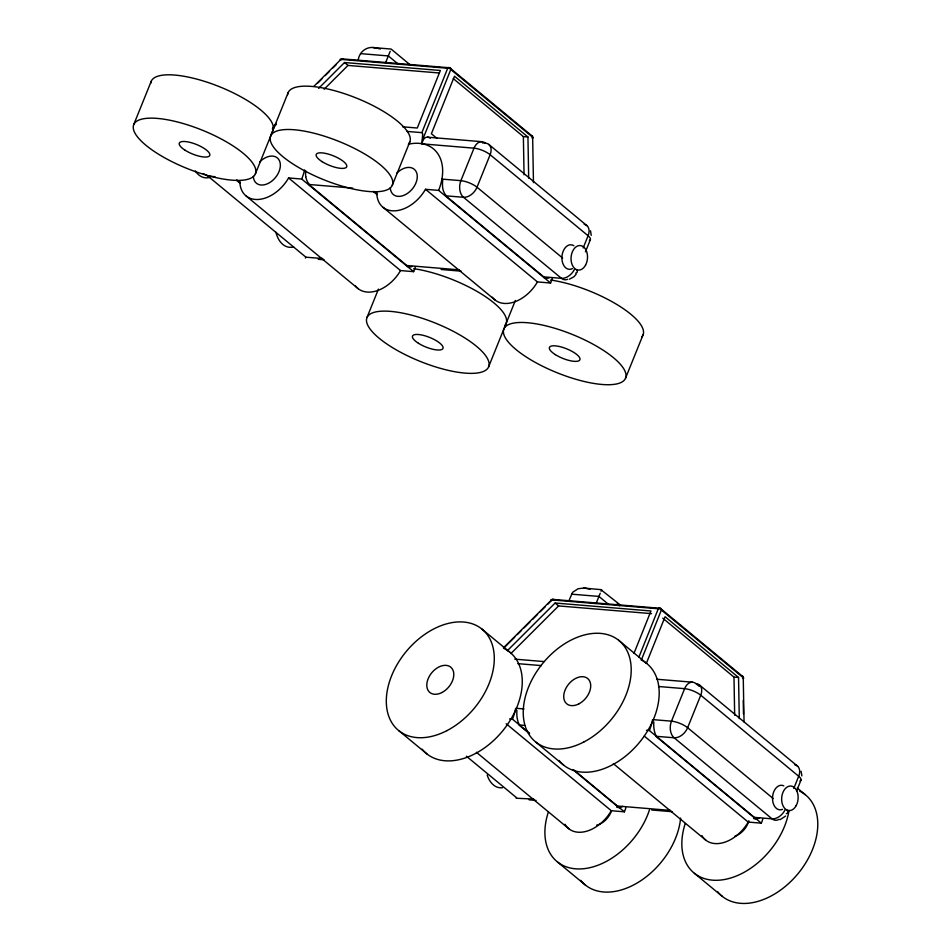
<?xml version="1.0" encoding="UTF-8"?>
<svg xmlns="http://www.w3.org/2000/svg" width="951" height="951" viewBox="0 0 951 951"><rect width="100%" height="100%" fill="white"/><g stroke="black" fill="none" stroke-linecap="round" stroke-linejoin="round"><path stroke-width="1.43" d="M408.348 144.243A49.928 33.701 -50.4 0 1 419.355 143.363L421.875 143.684L422.696 134.246M305.426 258.09L305.842 257.198L322.829 258.553M516.179 798.222L533.773 799.09M601.056 591.177L601.638 589.691L583.617 588.063L578.089 588.752L572.633 592.295L568.829 600.937M390.207 51.271L385.607 62.707M422.434 140.225L450.798 69.506A2.461 1.664 -50.4 0 0 449.668 67.783L342.883 58.938A2.461 1.64 -85.3 0 0 340.91 59.39L313.961 86.268M600.224 593.258L596.218 603.207M633.937 653.456L650.971 610.982L555.122 603.029L507.358 650.674M638.929 657.046L658.306 608.747A2.461 1.64 -85.3 0 1 660.279 608.295L742.137 676.018A2.461 1.664 -50.4 0 1 743.254 677.73L744.051 721.964M641.901 658.627L661.397 610.007A2.461 1.664 -50.4 0 0 660.279 608.295L553.494 599.439A2.461 1.64 -85.3 0 0 551.521 599.903L503.4 647.893M646.395 663.287L665.082 616.712L738.547 677.492L739.284 718.599M133.734 124.581L151.245 81.251M270.655 135.934L288.165 92.604M255.355 173.95A65.631 20.613 22 0 0 171.097 120.492A65.631 20.613 22 0 0 157.177 153.361A65.631 20.613 22 0 0 255.355 173.95L272.866 130.62A65.631 20.613 22 0 0 216.935 85.709A65.631 20.613 22 0 0 150.733 83.343M358.218 60.436C358.848 52.293 366.254 46.361 374.112 47.609M392.276 185.302A65.631 20.613 22 0 0 308.029 131.844A65.631 20.613 22 0 0 294.097 164.713A65.631 20.613 22 0 0 392.276 185.302L409.786 141.972M366.955 317.551L378.45 289.116M488.588 366.92A65.631 20.613 22 0 0 404.33 313.461A65.631 20.613 22 0 0 390.409 346.33A65.631 20.613 22 0 0 488.588 366.92L515.371 300.468M583.165 247.949L588.098 235.765A12.304 8.309 -50.4 0 0 584.14 224.281M585.447 251.825L590.369 239.628M625.508 378.272A65.631 20.613 22 0 0 541.25 324.814A65.631 20.613 22 0 0 527.33 357.683A65.631 20.613 22 0 0 625.508 378.272L643.019 334.942M793.776 788.45L798.697 776.266A12.304 8.309 -50.4 0 0 794.751 764.782M796.605 790.97L800.98 780.141M601.424 590.107L620.92 605.466M272.45 128.456L276.265 123.297M576.128 274.257L573.928 276.765L569.447 279.178M785.669 816.029L780.058 819.679M272.866 127.838L276.254 124.462M317.67 83.129L321.902 78.921M325.278 75.545L329.51 71.325M332.886 67.949L336.274 64.573M318.561 88.431L344.512 62.528L440.361 70.481L417.287 128.016L402.594 126.804M324.136 89.251L348.007 65.429L439.433 73.001M504.612 647.251L507.989 643.875M508.833 643.031L514.753 637.134M517.285 634.602L521.517 630.382M524.049 627.85L529.969 621.954M532.512 619.422L537.577 614.358M540.12 611.826L545.185 606.774M547.728 604.242L551.105 600.866A2.461 0.725 45.1 0 1 551.521 599.903L658.306 608.747A2.461 1.593 21.9 0 1 661.397 610.007L743.254 677.73A2.461 0.713 -1 0 1 743.147 678.61M510.865 653.575L558.617 605.93L651.518 613.633M583.617 588.063L584.722 588.122M373.018 47.562L391.075 49.048L410.309 64.965M360.952 53.66L388.341 55.931L398.505 64.335M453.294 78.636L523.371 136.611L527.936 136.992L528.685 178.099M407.171 131.428L421.864 132.653L447.695 68.246A2.461 1.64 -85.3 0 1 449.668 67.783L531.526 135.506A2.461 1.664 -50.4 0 1 532.643 137.229L533.463 182.651M481.681 141.675L427.593 137.182M482.43 142.876L485.39 143.126A12.304 8.309 -50.4 0 1 490.134 154.716L588.098 235.765A12.304 3.863 22 0 1 589.37 240.496M421.852 143.839L474.014 148.166A12.304 3.863 22 0 1 490.134 154.716L477.01 187.216A12.304 8.309 -50.4 0 1 463.506 197.285L445.769 195.823L543.722 276.86L561.459 278.334A12.304 8.214 -85.3 0 0 567.688 279.261M441.93 179.097L460.878 180.666A12.304 3.863 22 0 1 477.01 187.216L562.671 258.078M239.866 180.952A32.821 22.146 -50.4 0 0 258.292 199.472A32.821 22.146 -50.4 0 0 288.581 177.956L301.705 179.038L413.649 271.665A49.928 33.701 -50.4 0 0 415.373 266.827M376.786 192.304A32.821 22.146 -50.4 0 0 395.212 210.813A32.821 22.146 -50.4 0 0 425.501 189.297L438.625 190.39L550.581 283.018A49.928 33.701 -50.4 0 0 552.305 278.179M203.181 173.569L207.912 176.101L214.985 176.684M352.69 188.108L308.849 184.47L406.802 265.519L459.416 269.882M441.109 269.49L461.211 271.166M318.228 259.302L324.077 259.789M355.412 285.859A32.821 22.146 -50.4 0 0 400.526 270.571L413.649 271.665M492.333 297.211A32.821 22.146 -50.4 0 0 537.446 281.924L550.581 283.018M571.563 594.161L598.952 596.432L607.974 603.909M662.776 618.198L733.982 677.112L738.547 677.492M514.788 659.15L544.162 661.587M517.855 663.655L541.369 665.593M657.034 679.264L692.292 682.176M658.544 686.503L684.625 688.667A12.304 3.863 22 0 1 700.744 695.217L798.697 776.266A12.304 3.863 22 0 1 799.981 780.997M516.619 708.329L523.977 708.935M653.468 719.669L671.489 721.167A12.304 3.863 22 0 1 687.621 727.717L773.27 798.59M509.546 718.944L512.458 719.182L529.588 733.364M646.466 730.285L649.378 730.534L761.335 823.162A49.928 33.701 -50.4 0 0 762.773 819.191M524.738 725.411L518.925 724.924L529.422 733.613M670.621 810.43L616.89 805.972L573.156 769.787M529.065 799.827L536.091 800.421M651.72 809.99L672.428 811.726M565.049 824.291A32.821 22.146 -50.4 0 0 611.279 810.716L624.403 811.809A49.928 33.701 -50.4 0 0 625.853 807.839M701.969 835.644A32.821 22.146 -50.4 0 0 748.199 822.068L761.335 823.162M374.302 47.633L380.471 49M584.913 588.134L590.084 589.168M527.936 136.992L454.471 76.199L431.385 133.746L437.091 138.466M488.778 144.421L587.04 225.732M344.512 62.528L348.007 65.429M425.501 189.297L537.446 281.924M373.743 191.365L376.798 193.897M373.695 191.805L377.119 194.646M383.146 207.425L495.102 300.041M288.581 177.956L400.526 270.571M236.811 180.012L239.878 182.544M236.763 180.464L240.199 183.293M246.226 196.072L358.17 288.7M207.912 176.101L305.865 257.15M617.187 603.861L619.47 605.751M699.389 684.922L797.651 766.233M779.119 819.322A12.304 8.214 -85.3 0 1 772.069 818.835L674.116 737.786A12.304 8.214 -85.3 0 1 671.489 721.167L684.625 688.667A12.304 8.214 -85.3 0 1 696.001 683.626L699.413 686.456M618.625 640.249L646.609 663.406M797.366 788.141L805.2 794.62M555.122 603.029L558.617 605.93M644.255 736.062L748.199 822.068M481.693 628.896L509.688 652.053M613.324 763.629L705.856 840.185M574.142 770.215L624.403 811.809M535.817 742.089L563.8 765.246M694.408 873.315L722.391 896.472M506.182 723.759L611.279 810.716M476.403 752.277L568.924 828.832M466.359 756.188L516.476 797.651M398.885 730.737L426.88 753.893M557.488 861.963L585.471 885.119M801.122 771.285L801.848 775.873M590.523 230.784L591.237 235.373M743.242 700.471L743.48 714.07M733.982 677.112L734.671 715.283M523.371 136.611L524.06 174.782M293.574 246.88A24.607 16.44 -85.3 0 1 275.945 232.282M209.612 177.409A24.607 16.44 -85.3 0 1 195.324 170.942M572.478 268.574A12.304 8.214 -85.3 0 1 561.934 256.758A12.304 8.214 -85.3 0 1 573.881 245.738M272.462 129.027A12.565 9.153 -63.9 0 1 274.375 127.256M485.39 143.126A12.304 8.214 -85.3 0 0 474.014 148.166L460.878 180.666A12.304 8.214 -85.3 0 0 463.506 197.285L561.459 278.334A12.304 8.309 -50.4 0 0 574.535 269.228M445.936 195.324A12.268 7.026 87.6 0 1 442.726 188.191A12.22 4.458 88 0 1 442.75 180.084M423.278 143.958A49.928 33.701 -50.4 0 1 438.625 190.39M576.532 269.822A12.304 3.863 22 0 1 575.7 273.163M422.03 143.803A12.565 6.942 77.6 0 1 430.351 138.216M531.526 135.506A2.461 1.64 -85.3 0 1 532.239 138.192A2.461 0.713 -1 0 0 532.643 137.229L450.798 69.506A2.461 1.593 21.9 0 0 447.695 68.246L340.91 59.39A2.461 0.725 45.1 0 0 340.494 60.365A2.461 1.664 -50.4 0 1 342.883 58.938M422.185 132.748A3.697 2.496 -50.4 0 1 422.541 134.186M304.57 169.92A49.928 33.701 -50.4 0 1 301.705 179.038M259.861 161.801A16.405 11.067 -50.4 0 1 279.428 160.671A16.405 11.067 -50.4 0 1 269.561 182.675A16.405 11.067 -50.4 0 1 253.358 176.292M412.152 266.47A12.268 8.226 -84.6 0 1 406.648 265.959M305.77 176.648A12.22 4.458 88 0 1 305.628 170.633M309.016 183.971A12.268 7.014 87.5 0 1 305.794 176.779M396.781 173.153A16.405 11.067 -50.4 0 1 416.348 172.024A16.405 11.067 -50.4 0 1 406.481 194.028A16.405 11.067 -50.4 0 1 390.29 187.644M549.416 277.68A12.268 8.226 -84.7 0 1 543.58 277.3M287.654 94.696A65.631 20.613 22 0 1 357.017 98.31A65.631 20.613 22 0 1 408.633 143.803M413.697 268.681A65.631 20.613 22 0 1 481.539 294.121A65.631 20.613 22 0 1 504.933 325.42M550.629 280.034A65.631 20.613 22 0 1 618.459 305.473A65.631 20.613 22 0 1 641.854 336.773M680.619 818.038A65.631 44.293 -50.4 0 1 638.917 881.922A65.631 44.293 -50.4 0 1 580.692 880.341M649.474 809.872A65.631 44.293 -50.4 0 1 580.015 868.941A65.631 44.293 -50.4 0 1 548.299 812.213M611.529 810.751A16.405 11.067 -50.4 0 1 596.622 825.206M504.113 648.546A65.631 44.293 -50.4 0 1 502.853 730.677A65.631 44.293 -50.4 0 1 422.101 749.126M799.636 791.113A65.631 44.293 -50.4 0 1 798.365 873.244A65.631 44.293 -50.4 0 1 717.625 891.693M789.045 810.371A65.631 44.293 -50.4 0 1 721.785 879.925A65.631 44.293 -50.4 0 1 685.231 823.566M748.841 820.749A16.405 11.067 -50.4 0 1 734.861 836.191M641.045 659.887A65.631 44.293 -50.4 0 1 639.773 742.018A65.631 44.293 -50.4 0 1 559.022 760.479M515.68 708.352A49.928 33.701 -50.4 0 1 512.458 719.182M652.6 719.693A49.928 33.701 -50.4 0 1 649.378 730.534M502.497 787.737A24.607 16.44 -85.3 0 1 487.174 775.065M782.542 809.349A12.304 8.214 -85.3 0 1 772.533 797.413A12.304 8.214 -85.3 0 1 783.79 785.847M622.739 806.305A12.244 8.179 -85.3 0 1 616.605 807.078M519.091 724.222A12.244 4.6 87.9 0 1 516.904 710.468M696.001 683.626A12.304 8.309 -50.4 0 1 700.744 695.217L687.621 727.717A12.304 8.309 -50.4 0 1 674.116 737.786L655.857 736.276L753.81 817.325L772.069 818.835A12.304 8.309 -50.4 0 0 785.146 809.729M656.012 735.575A12.244 4.6 87.9 0 1 653.824 721.904M759.587 817.717A12.244 8.179 -85.3 0 1 753.537 818.431M786.691 809.8A12.304 3.863 22 0 1 786.311 813.664M551.33 600.557A2.461 1.664 -50.4 0 1 553.494 599.439M742.137 676.018A2.461 1.64 -85.3 0 1 742.874 677.528M585.566 265.115A12.304 8.214 -85.3 0 0 580.776 245.608A12.304 8.214 -85.3 0 0 571.503 262.702A12.304 8.214 -85.3 0 0 585.566 265.115M322.127 161.646A16.405 5.147 22 0 0 346.675 166.794A16.405 5.147 22 0 0 325.611 153.42A16.405 5.147 22 0 0 322.127 161.646M185.207 150.294A16.405 5.147 22 0 0 209.743 155.441A16.405 5.147 22 0 0 188.678 142.068A16.405 5.147 22 0 0 185.207 150.294M418.428 343.263A16.405 5.147 22 0 0 442.976 348.411A16.405 5.147 22 0 0 421.911 335.037A16.405 5.147 22 0 0 418.428 343.263M555.348 354.616A16.405 5.147 22 0 0 579.896 359.763A16.405 5.147 22 0 0 558.831 346.39A16.405 5.147 22 0 0 555.348 354.616M446.911 730.641A65.631 44.293 -50.4 0 0 483.393 630.347A65.631 44.293 -50.4 0 0 390.576 678.467A65.631 44.293 -50.4 0 0 446.911 730.641M441.953 692.518A16.405 11.067 -50.4 0 0 451.071 667.447A16.405 11.067 -50.4 0 0 427.867 679.478A16.405 11.067 -50.4 0 0 441.953 692.518M583.831 741.994A65.631 44.293 -50.4 0 0 620.314 641.699A65.631 44.293 -50.4 0 0 527.508 689.82A65.631 44.293 -50.4 0 0 583.831 741.994M578.874 703.871A16.405 11.067 -50.4 0 0 587.991 678.8A16.405 11.067 -50.4 0 0 564.787 690.83A16.405 11.067 -50.4 0 0 578.874 703.871M796.177 805.628A12.304 8.214 -85.3 0 0 791.387 786.108A12.304 8.214 -85.3 0 0 782.114 803.203A12.304 8.214 -85.3 0 0 796.177 805.628"/></g></svg>
